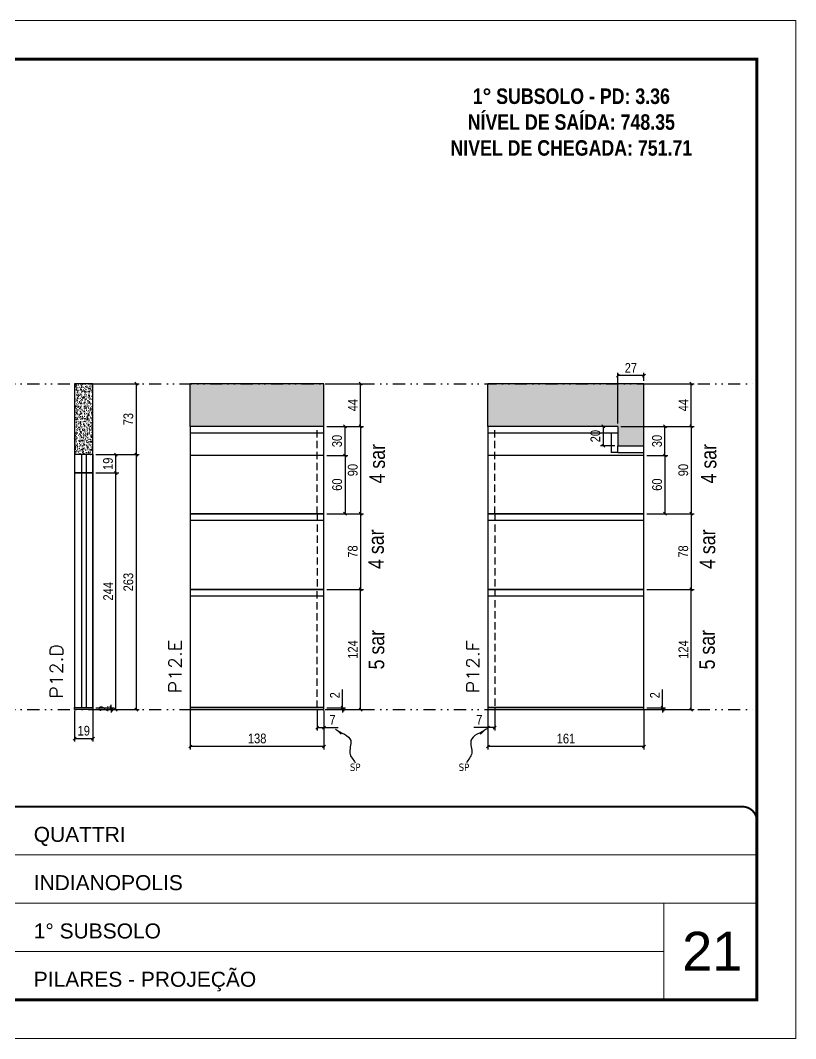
# Model space of a CAD drawing. Header units: millimetres. Extents: x 1945 to 8225, y 304 to 15137.
# Drawn here: x 2630 to 3430, y 8344 to 9394 of the extents above; entities that cross this region are included whole.
import ezdxf

# ---------------------------------------------------------------- set-up
doc = ezdxf.new("R2010")
doc.units = ezdxf.units.MM
for name, pattern in [('CONTINUO', [0]), ('DASHED', [0.75, 0.5, -0.25]), ('DIVIDE2', [0.625, 0.25, -0.125, 0, -0.125, 0, -0.125]), ('HIDDEN', [0.375, 0.25, -0.125])]:
    doc.linetypes.add(name, pattern=pattern)
for name, color, linetype, lineweight in [('CARIMBO', 255, 'Continuous', 9), ('Folhas', 255, 'Continuous', 9), ('SARRAFO DE PRESSAO', 251, 'DASHED', 9), ('Texto Seção', 7, 'Continuous', 15)]:
    doc.layers.add(name, color=color, linetype=linetype, lineweight=lineweight)
for name, color, linetype in [('COTA', 241, 'Continuous'), ('NOMENCLATURA', 7, 'Continuous'), ('Nível', 160, 'Continuous'), ('Painéis', 200, 'Continuous'), ('SARR_2.2x7', 40, 'Continuous'), ('texto', 7, 'Continuous')]:
    doc.layers.add(name, color=color, linetype=linetype)
doc.styles.add('ARIAL', font='arial.ttf')
doc.styles.add('ARIAL_NARROW', font='ARIALN.TTF', dxfattribs={"height": 0.2})
doc.styles.add('COTA TECNICA', font='techl___.ttf', dxfattribs={"height": 10})
doc.styles.add('COTA TECNICA-50', font='techl___.ttf', dxfattribs={"height": 10})
doc.styles.add('REGUA-120', font='ROMANS.shx', dxfattribs={"height": 15})
doc.styles.add('ROMANC', font='techb___.ttf', dxfattribs={"height": 2.5})
doc.styles.get("Standard").update_dxf_attribs({"font": 'arial.ttf'})
doc.dimstyles.new('COTA PAINEL-50', dxfattribs={"dimtxt": 10, "dimasz": 3, "dimexe": 3, "dimexo": 3, "dimgap": 3, "dimtad": 1, "dimdec": 1, "dimzin": 12, "dimdsep": 46, "dimtxsty": 'COTA TECNICA-50', "dimblk1": 'OBLIQUE', "dimblk2": 'OBLIQUE', "dimsah": 1, "dimcen": 0.9, "dimclrd": 4, "dimclre": 4, "dimclrt": 240, "dimadec": 1, "dimazin": 3, "dimtfac": 1, "dimtdec": 1, "dimtmove": 0, "dimatfit": 3, "dimfxl": 1, "dimtolj": 1, "dimtzin": 12, "dimarcsym": 0})
doc.dimstyles.new('PAINEL', dxfattribs={"dimtxt": 10, "dimasz": 3, "dimexe": 3, "dimexo": 3, "dimgap": 3, "dimtad": 1, "dimdec": 1, "dimzin": 12, "dimdsep": 46, "dimtxsty": 'COTA TECNICA', "dimblk1": 'OBLIQUE', "dimblk2": 'OBLIQUE', "dimsah": 1, "dimcen": 0.9, "dimclrd": 4, "dimclre": 4, "dimclrt": 240, "dimadec": 1, "dimazin": 3, "dimtfac": 1, "dimtdec": 1, "dimtmove": 0, "dimatfit": 3, "dimfxl": 1, "dimtolj": 1, "dimtzin": 12, "dimarcsym": 0})
doc.dimstyles.get("Standard").update_dxf_attribs({"dimtxt": 0.18, "dimasz": 0.18, "dimexe": 0.18, "dimexo": 0.0625, "dimgap": 0.09, "dimtad": 0, "dimtih": 1, "dimtoh": 1, "dimdec": 4, "dimzin": 0, "dimdsep": 46, "dimtxsty": 'Standard', "dimcen": 0.09, "dimadec": 0, "dimazin": 0, "dimtfac": 1, "dimtdec": 4, "dimtofl": 0, "dimtmove": 0, "dimatfit": 3, "dimfxl": 1, "dimtolj": 1, "dimtzin": 0, "dimarcsym": 0})

# ---------------------------------------------------------------- blocks, each defined once
blk = doc.blocks.new('9999999999')
at = {"color": 30, "linetype": 'CONTINUO'}
for p, q in [((98564.6, 34379.6), (99584, 34379.6)), ((98564.6, 34329.8), (99488, 34329.8)), ((99584, 34329.8), (99488, 34329.8)), ((99488, 34329.8), (99488, 34230.2)), ((98564.6, 34280), (99488, 34280))]:
    blk.add_line(p, q, dxfattribs=at)
at = {"color": 30, "linetype": 'CONTINUO', "const_width": 2}
blk.add_lwpolyline([(99584, 34230.2), (99584, 34414.4, 0.414214), (99569, 34429.4), (98229, 34429.4, 0.414214), (98214, 34414.4), (98214, 34245.2, 0.414214), (98229, 34230.2), (99584, 34230.2)], format="xyb", dxfattribs=at)
at = {"layer": 'Folhas'}
blk.add_lwpolyline([(98139, 34190.2), (99624, 34190.2), (99624, 35240.2), (98139, 35240.2)], close=True, dxfattribs=at)
at = {"layer": 'Folhas', "color": 30, "const_width": 3}
blk.add_lwpolyline([(98214, 34230.2), (99584, 34230.2), (99584, 35200.2), (98214, 35200.2)], close=True, dxfattribs=at)
at = {"color": 7, "linetype": 'Continuous', "ltscale": 5, "style": 'ARIAL'}
for s, height, p in [('QUATTRI', 15.48, (98837.7, 34393.1)), ('INDIANOPOLIS', 15.483, (98837.7, 34343.3)), ('1° SUBSOLO', 15.48, (98837.7, 34293.5)), ('PILARES - PROJEÇÃO', 15.483, (98837.7, 34243.7))]:
    blk.add_text(s, height=height, dxfattribs=at).set_placement(p)
blk = doc.blocks.new('_Oblique')
at = {"color": 0, "linetype": 'ByBlock', "lineweight": -2}
blk.add_line((-0.5, -0.5), (0.5, 0.5), dxfattribs=at)
blk = doc.blocks.new('*D882')
at = {"layer": 'COTA', "color": 4, "lineweight": -2, "transparency": 16777216}
for p, q in [((2805.1, 8682.5), (2805.1, 8642.5)), ((2943.1, 8682.5), (2943.1, 8642.5)), ((2943.1, 8645.5), (2805.1, 8645.5))]:
    blk.add_line(p, q, dxfattribs=at)
at = {"layer": 'Defpoints', "color": 0, "transparency": 16777216}
for p in [(2805.1, 8685.5), (2943.1, 8685.5), (2805.1, 8645.5)]:
    blk.add_point(p, dxfattribs=at)
at = {"layer": 'COTA', "color": 4, "lineweight": -2, "transparency": 16777216, "xscale": 3, "yscale": 3, "zscale": 3, "rotation": 180}
blk.add_blockref('_Oblique', (2805.1, 8645.5), dxfattribs=at)
at = {"layer": 'COTA', "color": 4, "lineweight": -2, "transparency": 16777216, "xscale": 3, "yscale": 3, "zscale": 3}
blk.add_blockref('_Oblique', (2943.1, 8645.5), dxfattribs=at)
at = {"layer": 'COTA', "color": 240, "transparency": 16777216, "insert": (2874.1, 8653.7), "char_height": 10, "attachment_point": 5, "style": 'COTA TECNICA'}
blk.add_mtext('\\A1;138', dxfattribs=at)
blk = doc.blocks.new('*D883')
at = {"layer": 'COTA', "color": 4, "lineweight": -2, "transparency": 16777216}
for p, q in [((2936.1, 8682.5), (2936.1, 8662)), ((2943.1, 8680.5), (2943.1, 8662)), ((2936.1, 8665), (2943.1, 8665)), ((2943.1, 8665), (2957.8, 8665))]:
    blk.add_line(p, q, dxfattribs=at)
at = {"layer": 'Defpoints', "color": 0, "transparency": 16777216}
for p in [(2936.1, 8685.5), (2943.1, 8683.5), (2943.1, 8665)]:
    blk.add_point(p, dxfattribs=at)
at = {"layer": 'COTA', "color": 4, "lineweight": -2, "transparency": 16777216, "xscale": 3, "yscale": 3, "zscale": 3, "rotation": 180}
blk.add_blockref('_Oblique', (2936.1, 8665), dxfattribs=at)
at = {"layer": 'COTA', "color": 4, "lineweight": -2, "transparency": 16777216, "xscale": 3, "yscale": 3, "zscale": 3}
blk.add_blockref('_Oblique', (2943.1, 8665), dxfattribs=at)
at = {"layer": 'COTA', "color": 240, "transparency": 16777216, "insert": (2951.9, 8673.1), "char_height": 10, "attachment_point": 5, "style": 'COTA TECNICA-50'}
blk.add_mtext('\\A1;7', dxfattribs=at)
blk = doc.blocks.new('*D884')
at = {"layer": 'COTA', "color": 4, "lineweight": -2, "transparency": 16777216}
for p, q in [((2962.3, 8685.5), (2962.3, 8704.3)), ((2946.1, 8685.5), (2965.3, 8685.5)), ((2946.1, 8683.5), (2965.3, 8683.5)), ((2962.3, 8683.5), (2962.3, 8685.5)), ((2962.3, 8683.5), (2962.3, 8680.5))]:
    blk.add_line(p, q, dxfattribs=at)
at = {"layer": 'Defpoints', "color": 0, "transparency": 16777216}
for p in [(2943.1, 8685.5), (2943.1, 8683.5), (2962.3, 8683.5)]:
    blk.add_point(p, dxfattribs=at)
at = {"layer": 'COTA', "color": 4, "lineweight": -2, "transparency": 16777216, "xscale": 3, "yscale": 3, "zscale": 3}
for p, rotation in [((2962.3, 8685.5), 270), ((2962.3, 8683.5), 90)]:
    blk.add_blockref('_Oblique', p, dxfattribs=dict(at, rotation=rotation))
at = {"layer": 'COTA', "color": 240, "transparency": 16777216, "insert": (2954.3, 8698.3), "char_height": 10, "attachment_point": 5, "rotation": 90, "style": 'COTA TECNICA-50'}
blk.add_mtext('\\A1;2', dxfattribs=at)
blk = doc.blocks.new('*D886')
at = {"layer": 'COTA', "color": 4, "lineweight": -2, "transparency": 16777216}
for p, q in [((2946.1, 9019.5), (2983.9, 9019.5)), ((2980.9, 8975.5), (2980.9, 9019.5)), ((2946.1, 8975.5), (2983.9, 8975.5))]:
    blk.add_line(p, q, dxfattribs=at)
at = {"layer": 'Defpoints', "color": 0, "transparency": 16777216}
for p in [(2943.1, 9019.5), (2980.9, 9019.5), (2943.1, 8975.5)]:
    blk.add_point(p, dxfattribs=at)
at = {"layer": 'COTA', "color": 4, "lineweight": -2, "transparency": 16777216, "xscale": 3, "yscale": 3, "zscale": 3}
for p, rotation in [((2980.9, 9019.5), 90), ((2980.9, 8975.5), 270)]:
    blk.add_blockref('_Oblique', p, dxfattribs=dict(at, rotation=rotation))
at = {"layer": 'COTA', "color": 240, "transparency": 16777216, "insert": (2972.8, 8997.5), "char_height": 10, "attachment_point": 5, "rotation": 90, "style": 'COTA TECNICA'}
blk.add_mtext('\\A1;44', dxfattribs=at)
blk = doc.blocks.new('*D887')
at = {"layer": 'COTA', "color": 4, "lineweight": -2, "transparency": 16777216}
for p, q in [((2946.1, 8807.5), (2983.9, 8807.5)), ((2980.9, 8683.5), (2980.9, 8807.5)), ((2946.1, 8683.5), (2983.9, 8683.5))]:
    blk.add_line(p, q, dxfattribs=at)
at = {"layer": 'Defpoints', "color": 0, "transparency": 16777216}
for p in [(2943.1, 8807.5), (2980.9, 8807.5), (2943.1, 8683.5)]:
    blk.add_point(p, dxfattribs=at)
at = {"layer": 'COTA', "color": 4, "lineweight": -2, "transparency": 16777216, "xscale": 3, "yscale": 3, "zscale": 3}
for p, rotation in [((2980.9, 8807.5), 90), ((2980.9, 8683.5), 270)]:
    blk.add_blockref('_Oblique', p, dxfattribs=dict(at, rotation=rotation))
at = {"layer": 'COTA', "color": 240, "transparency": 16777216, "insert": (2972.8, 8745.5), "char_height": 10, "attachment_point": 5, "rotation": 90, "style": 'COTA TECNICA'}
blk.add_mtext('\\A1;124', dxfattribs=at)
blk = doc.blocks.new('*D888')
at = {"layer": 'COTA', "color": 4, "lineweight": -2, "transparency": 16777216}
for p, q in [((2946.1, 8945.5), (2967.8, 8945.5)), ((2964.8, 8945.5), (2964.8, 8885.5)), ((2946.1, 8885.5), (2967.8, 8885.5))]:
    blk.add_line(p, q, dxfattribs=at)
at = {"layer": 'Defpoints', "color": 0, "transparency": 16777216}
for p in [(2943.1, 8945.5), (2943.1, 8885.5), (2964.8, 8885.5)]:
    blk.add_point(p, dxfattribs=at)
at = {"layer": 'COTA', "color": 4, "lineweight": -2, "transparency": 16777216, "xscale": 3, "yscale": 3, "zscale": 3}
for p, rotation in [((2964.8, 8945.5), 90), ((2964.8, 8885.5), 270)]:
    blk.add_blockref('_Oblique', p, dxfattribs=dict(at, rotation=rotation))
at = {"layer": 'COTA', "color": 240, "transparency": 16777216, "insert": (2956.7, 8915.5), "char_height": 10, "attachment_point": 5, "rotation": 90, "style": 'COTA TECNICA'}
blk.add_mtext('\\A1;60', dxfattribs=at)
blk = doc.blocks.new('*D1610')
at = {"layer": 'COTA', "color": 4, "lineweight": -2, "transparency": 16777216}
for p, q in [((2946.1, 8975.5), (2967.8, 8975.5)), ((2964.8, 8945.5), (2964.8, 8975.5)), ((2946.1, 8945.5), (2967.8, 8945.5))]:
    blk.add_line(p, q, dxfattribs=at)
at = {"layer": 'Defpoints', "color": 0, "transparency": 16777216}
for p in [(2943.1, 8975.5), (2964.8, 8975.5), (2943.1, 8945.5)]:
    blk.add_point(p, dxfattribs=at)
at = {"layer": 'COTA', "color": 4, "lineweight": -2, "transparency": 16777216, "xscale": 3, "yscale": 3, "zscale": 3}
for p, rotation in [((2964.8, 8975.5), 90), ((2964.8, 8945.5), 270)]:
    blk.add_blockref('_Oblique', p, dxfattribs=dict(at, rotation=rotation))
at = {"layer": 'COTA', "color": 240, "transparency": 16777216, "insert": (2956.6, 8960.5), "char_height": 10, "attachment_point": 5, "rotation": 90, "style": 'COTA TECNICA'}
blk.add_mtext('\\A1;30', dxfattribs=at)
blk = doc.blocks.new('*D889')
at = {"layer": 'COTA', "color": 4, "lineweight": -2, "transparency": 16777216}
for p, q in [((3112.3, 8682.5), (3112.3, 8642.5)), ((3273.3, 8682.5), (3273.3, 8642.5)), ((3273.3, 8645.5), (3112.3, 8645.5))]:
    blk.add_line(p, q, dxfattribs=at)
at = {"layer": 'Defpoints', "color": 0, "transparency": 16777216}
for p in [(3112.3, 8685.5), (3273.3, 8685.5), (3112.3, 8645.5)]:
    blk.add_point(p, dxfattribs=at)
at = {"layer": 'COTA', "color": 4, "lineweight": -2, "transparency": 16777216, "xscale": 3, "yscale": 3, "zscale": 3, "rotation": 180}
blk.add_blockref('_Oblique', (3112.3, 8645.5), dxfattribs=at)
at = {"layer": 'COTA', "color": 4, "lineweight": -2, "transparency": 16777216, "xscale": 3, "yscale": 3, "zscale": 3}
blk.add_blockref('_Oblique', (3273.3, 8645.5), dxfattribs=at)
at = {"layer": 'COTA', "color": 240, "transparency": 16777216, "insert": (3192.8, 8653.6), "char_height": 10, "attachment_point": 5, "style": 'COTA TECNICA'}
blk.add_mtext('\\A1;161', dxfattribs=at)
blk = doc.blocks.new('*D890')
at = {"layer": 'COTA', "color": 4, "lineweight": -2, "transparency": 16777216}
for p, q in [((3119.3, 8684.5), (3119.3, 8662)), ((3112.3, 8680.5), (3112.3, 8662)), ((3112.3, 8665), (3097.6, 8665)), ((3119.3, 8665), (3112.3, 8665))]:
    blk.add_line(p, q, dxfattribs=at)
at = {"layer": 'Defpoints', "color": 0, "transparency": 16777216}
for p in [(3112.3, 8683.5), (3119.3, 8687.5), (3112.3, 8665)]:
    blk.add_point(p, dxfattribs=at)
at = {"layer": 'COTA', "color": 4, "lineweight": -2, "transparency": 16777216, "xscale": 3, "yscale": 3, "zscale": 3, "rotation": 180}
blk.add_blockref('_Oblique', (3112.3, 8665), dxfattribs=at)
at = {"layer": 'COTA', "color": 4, "lineweight": -2, "transparency": 16777216, "xscale": 3, "yscale": 3, "zscale": 3}
blk.add_blockref('_Oblique', (3119.3, 8665), dxfattribs=at)
at = {"layer": 'COTA', "color": 240, "transparency": 16777216, "insert": (3103.4, 8673.1), "char_height": 10, "attachment_point": 5, "style": 'COTA TECNICA-50'}
blk.add_mtext('\\A1;7', dxfattribs=at)
blk = doc.blocks.new('*D891')
at = {"layer": 'COTA', "color": 4, "lineweight": -2, "transparency": 16777216}
for p, q in [((3292.6, 8685.5), (3292.6, 8704.3)), ((3276.3, 8685.5), (3295.6, 8685.5)), ((3276.3, 8683.5), (3295.6, 8683.5)), ((3292.6, 8683.5), (3292.6, 8685.5)), ((3292.6, 8683.5), (3292.6, 8680.5))]:
    blk.add_line(p, q, dxfattribs=at)
at = {"layer": 'Defpoints', "color": 0, "transparency": 16777216}
for p in [(3273.3, 8685.5), (3273.3, 8683.5), (3292.6, 8683.5)]:
    blk.add_point(p, dxfattribs=at)
at = {"layer": 'COTA', "color": 4, "lineweight": -2, "transparency": 16777216, "xscale": 3, "yscale": 3, "zscale": 3}
for p, rotation in [((3292.6, 8685.5), 270), ((3292.6, 8683.5), 90)]:
    blk.add_blockref('_Oblique', p, dxfattribs=dict(at, rotation=rotation))
at = {"layer": 'COTA', "color": 240, "transparency": 16777216, "insert": (3284.6, 8698.3), "char_height": 10, "attachment_point": 5, "rotation": 90, "style": 'COTA TECNICA-50'}
blk.add_mtext('\\A1;2', dxfattribs=at)
blk = doc.blocks.new('*D892')
at = {"layer": 'COTA', "color": 4, "lineweight": -2, "transparency": 16777216}
for p, q in [((3276.3, 9019.5), (3325, 9019.5)), ((3322, 8975.5), (3322, 9019.5)), ((3249.3, 8975.5), (3325, 8975.5))]:
    blk.add_line(p, q, dxfattribs=at)
at = {"layer": 'Defpoints', "color": 0, "transparency": 16777216}
for p in [(3273.3, 9019.5), (3322, 9019.5), (3246.3, 8975.5)]:
    blk.add_point(p, dxfattribs=at)
at = {"layer": 'COTA', "color": 4, "lineweight": -2, "transparency": 16777216, "xscale": 3, "yscale": 3, "zscale": 3}
for p, rotation in [((3322, 9019.5), 90), ((3322, 8975.5), 270)]:
    blk.add_blockref('_Oblique', p, dxfattribs=dict(at, rotation=rotation))
at = {"layer": 'COTA', "color": 240, "transparency": 16777216, "insert": (3314, 8997.5), "char_height": 10, "attachment_point": 5, "rotation": 90, "style": 'COTA TECNICA'}
blk.add_mtext('\\A1;44', dxfattribs=at)
blk = doc.blocks.new('*D893')
at = {"layer": 'COTA', "color": 4, "lineweight": -2, "transparency": 16777216}
for p, q in [((3276.3, 8807.5), (3325, 8807.5)), ((3322, 8683.5), (3322, 8807.5)), ((3276.3, 8683.5), (3325, 8683.5))]:
    blk.add_line(p, q, dxfattribs=at)
at = {"layer": 'Defpoints', "color": 0, "transparency": 16777216}
for p in [(3273.3, 8807.5), (3322, 8807.5), (3273.3, 8683.5)]:
    blk.add_point(p, dxfattribs=at)
at = {"layer": 'COTA', "color": 4, "lineweight": -2, "transparency": 16777216, "xscale": 3, "yscale": 3, "zscale": 3}
for p, rotation in [((3322, 8807.5), 90), ((3322, 8683.5), 270)]:
    blk.add_blockref('_Oblique', p, dxfattribs=dict(at, rotation=rotation))
at = {"layer": 'COTA', "color": 240, "transparency": 16777216, "insert": (3314, 8745.5), "char_height": 10, "attachment_point": 5, "rotation": 90, "style": 'COTA TECNICA'}
blk.add_mtext('\\A1;124', dxfattribs=at)
blk = doc.blocks.new('*D894')
at = {"layer": 'COTA', "color": 4, "lineweight": -2, "transparency": 16777216}
for p, q in [((3246.3, 8978.5), (3246.3, 9030.9)), ((3273.3, 9022.5), (3273.3, 9030.9)), ((3273.3, 9027.9), (3246.3, 9027.9))]:
    blk.add_line(p, q, dxfattribs=at)
at = {"layer": 'Defpoints', "color": 0, "transparency": 16777216}
for p in [(3246.3, 9027.9), (3273.3, 9019.5), (3246.3, 8975.5)]:
    blk.add_point(p, dxfattribs=at)
at = {"layer": 'COTA', "color": 4, "lineweight": -2, "transparency": 16777216, "xscale": 3, "yscale": 3, "zscale": 3, "rotation": 180}
blk.add_blockref('_Oblique', (3246.3, 9027.9), dxfattribs=at)
at = {"layer": 'COTA', "color": 4, "lineweight": -2, "transparency": 16777216, "xscale": 3, "yscale": 3, "zscale": 3}
blk.add_blockref('_Oblique', (3273.3, 9027.9), dxfattribs=at)
at = {"layer": 'COTA', "color": 240, "transparency": 16777216, "insert": (3259.8, 9035.9), "char_height": 10, "attachment_point": 5, "style": 'COTA TECNICA'}
blk.add_mtext('\\A1;27', dxfattribs=at)
blk = doc.blocks.new('*D895')
at = {"layer": 'COTA', "color": 4, "lineweight": -2, "transparency": 16777216}
for p, q in [((3243.3, 8975.5), (3228.3, 8975.5)), ((3231.3, 8975.5), (3231.3, 8955.5)), ((3243.3, 8955.5), (3228.3, 8955.5))]:
    blk.add_line(p, q, dxfattribs=at)
at = {"layer": 'Defpoints', "color": 0, "transparency": 16777216}
for p in [(3246.3, 8975.5), (3231.3, 8955.5), (3246.3, 8955.5)]:
    blk.add_point(p, dxfattribs=at)
at = {"layer": 'COTA', "color": 4, "lineweight": -2, "transparency": 16777216, "xscale": 3, "yscale": 3, "zscale": 3}
for p, rotation in [((3231.3, 8975.5), 90), ((3231.3, 8955.5), 270)]:
    blk.add_blockref('_Oblique', p, dxfattribs=dict(at, rotation=rotation))
at = {"layer": 'COTA', "color": 240, "transparency": 16777216, "insert": (3223.2, 8965.5), "char_height": 10, "attachment_point": 5, "rotation": 90, "style": 'COTA TECNICA'}
blk.add_mtext('\\A1;20', dxfattribs=at)
blk = doc.blocks.new('*D900')
at = {"layer": 'COTA', "color": 4, "lineweight": -2, "transparency": 16777216}
for p, q in [((2685.7, 8682.5), (2685.7, 8650.6)), ((2704.7, 8682.5), (2704.7, 8650.6)), ((2685.7, 8653.6), (2704.7, 8653.6))]:
    blk.add_line(p, q, dxfattribs=at)
at = {"layer": 'Defpoints', "color": 0, "transparency": 16777216}
for p in [(2685.7, 8685.5), (2704.7, 8685.5), (2704.7, 8653.6)]:
    blk.add_point(p, dxfattribs=at)
at = {"layer": 'COTA', "color": 4, "lineweight": -2, "transparency": 16777216, "xscale": 3, "yscale": 3, "zscale": 3, "rotation": 180}
blk.add_blockref('_Oblique', (2685.7, 8653.6), dxfattribs=at)
at = {"layer": 'COTA', "color": 4, "lineweight": -2, "transparency": 16777216, "xscale": 3, "yscale": 3, "zscale": 3}
blk.add_blockref('_Oblique', (2704.7, 8653.6), dxfattribs=at)
at = {"layer": 'COTA', "color": 240, "transparency": 16777216, "insert": (2695.2, 8661.7), "char_height": 10, "attachment_point": 5, "style": 'COTA TECNICA'}
blk.add_mtext('\\A1;19', dxfattribs=at)
blk = doc.blocks.new('*D901')
at = {"layer": 'COTA', "color": 4, "lineweight": -2, "transparency": 16777216}
for p, q in [((2707.7, 8685.5), (2726.6, 8685.5)), ((2707.7, 8683.5), (2726.6, 8683.5)), ((2723.6, 8685.5), (2723.6, 8688.5)), ((2723.6, 8683.5), (2723.6, 8685.5)), ((2723.6, 8683.5), (2723.6, 8680.5))]:
    blk.add_line(p, q, dxfattribs=at)
at = {"layer": 'Defpoints', "color": 0, "transparency": 16777216}
for p in [(2704.7, 8685.5), (2704.7, 8683.5), (2723.6, 8685.5)]:
    blk.add_point(p, dxfattribs=at)
at = {"layer": 'COTA', "color": 4, "lineweight": -2, "transparency": 16777216, "xscale": 3, "yscale": 3, "zscale": 3}
for p, rotation in [((2723.6, 8685.5), 270), ((2723.6, 8683.5), 90)]:
    blk.add_blockref('_Oblique', p, dxfattribs=dict(at, rotation=rotation))
at = {"layer": 'COTA', "color": 240, "transparency": 16777216, "insert": (2715.6, 8684.5), "char_height": 10, "attachment_point": 5, "rotation": 90, "style": 'COTA TECNICA-50'}
blk.add_mtext('\\A1;2', dxfattribs=at)
blk = doc.blocks.new('*D902')
at = {"layer": 'COTA', "color": 4, "linetype": 'ByBlock', "lineweight": -2, "transparency": 16777216}
for p, q in [((2707.7, 8946.5), (2731.3, 8946.5)), ((2728.3, 8927.5), (2728.3, 8946.5)), ((2707.7, 8927.5), (2731.3, 8927.5))]:
    blk.add_line(p, q, dxfattribs=at)
at = {"layer": 'Defpoints', "color": 0, "linetype": 'ByBlock', "transparency": 16777216}
for p in [(2704.7, 8946.5), (2728.3, 8946.5), (2704.7, 8927.5)]:
    blk.add_point(p, dxfattribs=at)
at = {"layer": 'COTA', "color": 4, "linetype": 'ByBlock', "lineweight": -2, "transparency": 16777216, "xscale": 3, "yscale": 3, "zscale": 3}
for p, rotation in [((2728.3, 8946.5), 90), ((2728.3, 8927.5), 270)]:
    blk.add_blockref('_Oblique', p, dxfattribs=dict(at, rotation=rotation))
at = {"layer": 'COTA', "color": 240, "linetype": 'ByBlock', "transparency": 16777216, "insert": (2720.2, 8937), "char_height": 10, "attachment_point": 5, "rotation": 90, "style": 'COTA TECNICA'}
blk.add_mtext('\\A1;19', dxfattribs=at)
blk = doc.blocks.new('*D903')
at = {"layer": 'COTA', "color": 4, "lineweight": -2, "transparency": 16777216}
for p, q in [((2707.7, 8927.5), (2731.3, 8927.5)), ((2728.3, 8683.5), (2728.3, 8927.5)), ((2707.7, 8683.5), (2731.3, 8683.5))]:
    blk.add_line(p, q, dxfattribs=at)
at = {"layer": 'Defpoints', "color": 0, "transparency": 16777216}
for p in [(2704.7, 8927.5), (2728.3, 8927.5), (2704.7, 8683.5)]:
    blk.add_point(p, dxfattribs=at)
at = {"layer": 'COTA', "color": 4, "lineweight": -2, "transparency": 16777216, "xscale": 3, "yscale": 3, "zscale": 3}
for p, rotation in [((2728.3, 8927.5), 90), ((2728.3, 8683.5), 270)]:
    blk.add_blockref('_Oblique', p, dxfattribs=dict(at, rotation=rotation))
at = {"layer": 'COTA', "color": 240, "transparency": 16777216, "insert": (2720.3, 8805.5), "char_height": 10, "attachment_point": 5, "rotation": 90, "style": 'COTA TECNICA'}
blk.add_mtext('\\A1;244', dxfattribs=at)
blk = doc.blocks.new('*D935')
at = {"layer": 'COTA', "color": 4, "lineweight": -2, "transparency": 16777216}
for p, q in [((2707.7, 9019.5), (2752.4, 9019.5)), ((2749.4, 9019.5), (2749.4, 8946.5)), ((2707.7, 8946.5), (2752.4, 8946.5))]:
    blk.add_line(p, q, dxfattribs=at)
at = {"layer": 'Defpoints', "color": 0, "transparency": 16777216}
for p in [(2704.7, 9019.5), (2704.7, 8946.5), (2749.4, 8946.5)]:
    blk.add_point(p, dxfattribs=at)
at = {"layer": 'COTA', "color": 4, "lineweight": -2, "transparency": 16777216, "xscale": 3, "yscale": 3, "zscale": 3}
for p, rotation in [((2749.4, 9019.5), 90), ((2749.4, 8946.5), 270)]:
    blk.add_blockref('_Oblique', p, dxfattribs=dict(at, rotation=rotation))
at = {"layer": 'COTA', "color": 240, "transparency": 16777216, "insert": (2741.2, 8983), "char_height": 10, "attachment_point": 5, "rotation": 90, "style": 'COTA TECNICA'}
blk.add_mtext('\\A1;73', dxfattribs=at)
blk = doc.blocks.new('*D1617')
at = {"layer": 'COTA', "color": 4, "lineweight": -2, "transparency": 16777216}
for p, q in [((2707.7, 8946.5), (2752.4, 8946.5)), ((2749.4, 8946.5), (2749.4, 8683.5)), ((2707.7, 8683.5), (2752.4, 8683.5))]:
    blk.add_line(p, q, dxfattribs=at)
at = {"layer": 'Defpoints', "color": 0, "transparency": 16777216}
for p in [(2704.7, 8946.5), (2704.7, 8683.5), (2749.4, 8683.5)]:
    blk.add_point(p, dxfattribs=at)
at = {"layer": 'COTA', "color": 4, "lineweight": -2, "transparency": 16777216, "xscale": 3, "yscale": 3, "zscale": 3}
for p, rotation in [((2749.4, 8946.5), 90), ((2749.4, 8683.5), 270)]:
    blk.add_blockref('_Oblique', p, dxfattribs=dict(at, rotation=rotation))
at = {"layer": 'COTA', "color": 240, "transparency": 16777216, "insert": (2741.2, 8815), "char_height": 10, "attachment_point": 5, "rotation": 90, "style": 'COTA TECNICA'}
blk.add_mtext('\\A1;263', dxfattribs=at)
blk = doc.blocks.new('*D1522')
at = {"layer": 'Defpoints', "color": 0, "transparency": 16777216}
for p in [(2943.1, 8885.5), (2943.1, 8807.5), (2980.9, 8807.5)]:
    blk.add_point(p, dxfattribs=at)
at = {"layer": 'Painéis', "color": 4, "lineweight": -2, "transparency": 16777216}
for p, q in [((2946.1, 8885.5), (2983.9, 8885.5)), ((2980.9, 8885.5), (2980.9, 8807.5)), ((2946.1, 8807.5), (2983.9, 8807.5))]:
    blk.add_line(p, q, dxfattribs=at)
at = {"layer": 'Painéis', "color": 4, "lineweight": -2, "transparency": 16777216, "xscale": 3, "yscale": 3, "zscale": 3}
for p, rotation in [((2980.9, 8885.5), 90), ((2980.9, 8807.5), 270)]:
    blk.add_blockref('_Oblique', p, dxfattribs=dict(at, rotation=rotation))
at = {"layer": 'Painéis', "color": 240, "transparency": 16777216, "insert": (2972.8, 8846.5), "char_height": 10, "attachment_point": 5, "rotation": 90, "style": 'COTA TECNICA'}
blk.add_mtext('\\A1;78', dxfattribs=at)
blk = doc.blocks.new('*D1523')
at = {"layer": 'Defpoints', "color": 0, "transparency": 16777216}
for p in [(2943.1, 8975.5), (2943.1, 8885.5), (2980.9, 8885.5)]:
    blk.add_point(p, dxfattribs=at)
at = {"layer": 'Painéis', "color": 4, "lineweight": -2, "transparency": 16777216}
for p, q in [((2946.1, 8975.5), (2983.9, 8975.5)), ((2980.9, 8975.5), (2980.9, 8885.5)), ((2946.1, 8885.5), (2983.9, 8885.5))]:
    blk.add_line(p, q, dxfattribs=at)
at = {"layer": 'Painéis', "color": 4, "lineweight": -2, "transparency": 16777216, "xscale": 3, "yscale": 3, "zscale": 3}
for p, rotation in [((2980.9, 8975.5), 90), ((2980.9, 8885.5), 270)]:
    blk.add_blockref('_Oblique', p, dxfattribs=dict(at, rotation=rotation))
at = {"layer": 'Painéis', "color": 240, "transparency": 16777216, "insert": (2972.8, 8930.5), "char_height": 10, "attachment_point": 5, "rotation": 90, "style": 'COTA TECNICA'}
blk.add_mtext('\\A1;90', dxfattribs=at)
blk = doc.blocks.new('*D774')
at = {"layer": 'COTA', "color": 4, "lineweight": -2, "transparency": 16777216}
for p, q in [((3276.3, 8945.5), (3298, 8945.5)), ((3295, 8945.5), (3295, 8885.5)), ((3276.3, 8885.5), (3298, 8885.5))]:
    blk.add_line(p, q, dxfattribs=at)
at = {"layer": 'Defpoints', "color": 0, "transparency": 16777216}
for p in [(3273.3, 8945.5), (3273.3, 8885.5), (3295, 8885.5)]:
    blk.add_point(p, dxfattribs=at)
at = {"layer": 'COTA', "color": 4, "lineweight": -2, "transparency": 16777216, "xscale": 3, "yscale": 3, "zscale": 3}
for p, rotation in [((3295, 8945.5), 90), ((3295, 8885.5), 270)]:
    blk.add_blockref('_Oblique', p, dxfattribs=dict(at, rotation=rotation))
at = {"layer": 'COTA', "color": 240, "transparency": 16777216, "insert": (3286.9, 8915.5), "char_height": 10, "attachment_point": 5, "rotation": 90, "style": 'COTA TECNICA'}
blk.add_mtext('\\A1;60', dxfattribs=at)
blk = doc.blocks.new('*D775')
at = {"layer": 'Defpoints', "color": 0, "transparency": 16777216}
for p in [(3273.3, 8885.5), (3273.3, 8807.5), (3322, 8807.5)]:
    blk.add_point(p, dxfattribs=at)
at = {"layer": 'Painéis', "color": 4, "lineweight": -2, "transparency": 16777216}
for p, q in [((3276.3, 8885.5), (3325, 8885.5)), ((3322, 8885.5), (3322, 8807.5)), ((3276.3, 8807.5), (3325, 8807.5))]:
    blk.add_line(p, q, dxfattribs=at)
at = {"layer": 'Painéis', "color": 4, "lineweight": -2, "transparency": 16777216, "xscale": 3, "yscale": 3, "zscale": 3}
for p, rotation in [((3322, 8885.5), 90), ((3322, 8807.5), 270)]:
    blk.add_blockref('_Oblique', p, dxfattribs=dict(at, rotation=rotation))
at = {"layer": 'Painéis', "color": 240, "transparency": 16777216, "insert": (3313.9, 8846.5), "char_height": 10, "attachment_point": 5, "rotation": 90, "style": 'COTA TECNICA'}
blk.add_mtext('\\A1;78', dxfattribs=at)
blk = doc.blocks.new('*D776')
at = {"layer": 'Defpoints', "color": 0, "transparency": 16777216}
for p in [(3273.3, 8975.5), (3273.3, 8885.5), (3322, 8885.5)]:
    blk.add_point(p, dxfattribs=at)
at = {"layer": 'Painéis', "color": 4, "lineweight": -2, "transparency": 16777216}
for p, q in [((3276.3, 8975.5), (3325, 8975.5)), ((3322, 8975.5), (3322, 8885.5)), ((3276.3, 8885.5), (3325, 8885.5))]:
    blk.add_line(p, q, dxfattribs=at)
at = {"layer": 'Painéis', "color": 4, "lineweight": -2, "transparency": 16777216, "xscale": 3, "yscale": 3, "zscale": 3}
for p, rotation in [((3322, 8975.5), 90), ((3322, 8885.5), 270)]:
    blk.add_blockref('_Oblique', p, dxfattribs=dict(at, rotation=rotation))
at = {"layer": 'Painéis', "color": 240, "transparency": 16777216, "insert": (3313.9, 8930.5), "char_height": 10, "attachment_point": 5, "rotation": 90, "style": 'COTA TECNICA'}
blk.add_mtext('\\A1;90', dxfattribs=at)
blk = doc.blocks.new('*D1524')
at = {"layer": 'Defpoints', "color": 0, "transparency": 16777216}
for p in [(3246.3, 8975.5), (3295, 8975.5), (3273.3, 8945.5)]:
    blk.add_point(p, dxfattribs=at)
at = {"layer": 'Painéis', "color": 4, "lineweight": -2, "transparency": 16777216}
for p, q in [((3249.3, 8975.5), (3298, 8975.5)), ((3295, 8945.5), (3295, 8975.5)), ((3276.3, 8945.5), (3298, 8945.5))]:
    blk.add_line(p, q, dxfattribs=at)
at = {"layer": 'Painéis', "color": 4, "lineweight": -2, "transparency": 16777216, "xscale": 3, "yscale": 3, "zscale": 3}
for p, rotation in [((3295, 8975.5), 90), ((3295, 8945.5), 270)]:
    blk.add_blockref('_Oblique', p, dxfattribs=dict(at, rotation=rotation))
at = {"layer": 'Painéis', "color": 240, "transparency": 16777216, "insert": (3286.8, 8960.5), "char_height": 10, "attachment_point": 5, "rotation": 90, "style": 'COTA TECNICA'}
blk.add_mtext('\\A1;30', dxfattribs=at)

msp = doc.modelspace()

# ---------------------------------------------------------------- hatches: boundary and pattern name
at = {"layer": 'COTA', "linetype": 'ByBlock'}
h = msp.add_hatch(dxfattribs=at)
h.set_pattern_fill('AR-CONC', color=256, scale=0.03)
h.set_pattern_definition([(50, (-14474.023, 3521.0815), (5.4655401, -0.4781726), [0.5715, -6.2865]), (355, (-14474.023, 3521.0815), (-1.0573026, 5.7317054), [0.4572, -5.0292175]), (100.451445, (-14473.5675, 3521.0417), (4.4082374, 5.2535326), [0.4857003, -5.3427073]), (46.1842, (-14474.023, 3522.6055), (8.1323712, -1.2612698), [0.85725, -9.42975]), (96.63556, (-14473.345, 3522.5004), (7.122124, 7.4227837), [0.7285507, -8.0140682]), (351.18415, (-14474.023, 3522.6055), (7.122124, 7.4227837), [0.685799, -7.543792]), (21, (-14473.261, 3522.2245), (4.5484317, -3.067956), [0.5715, -6.2865]), (326, (-14473.261, 3522.2245), (1.8540609, 5.525639), [0.4572, -5.0292]), (71.451445, (-14472.882, 3521.969), (6.4024926, 2.457683), [0.4857003, -5.3426981]), (37.5, (-14474.023, 3521.0815), (0.0926581, 2.53665117), [0, -4.96824, 0, -5.1054, 0, -5.04825]), (7.5, (-14474.023, 3521.0815), (2.00458988, 3.00541724), [0, -2.91084, 0, -4.85394, 0, -1.92405]), (327.5, (-14475.7223, 3521.0815), (4.06771786, -0.17186232), [0, -1.905, 0, -5.9436, 0, -7.8867]), (317.5, (-14476.4843, 3521.0815), (4.44387544, 0.7627947), [0, -2.4765, 0, -3.94716, 0, -5.6007])])
h.paths.add_polyline_path([(2685.7, 8946.52), (2704.7, 8946.52), (2704.7, 9019.52), (2685.7, 9019.52)])
h = msp.add_hatch(dxfattribs=at)
h.set_pattern_fill('AR-CONC', color=256, scale=0.03)
h.set_pattern_definition([(50, (-13826.699, 3610.0815), (5.4655401, -0.4781726), [0.5715, -6.2865]), (355, (-13826.699, 3610.0815), (-1.0573026, 5.7317054), [0.4572, -5.0292175]), (100.451445, (-13826.2434, 3610.0417), (4.4082374, 5.2535326), [0.4857003, -5.3427073]), (46.1842, (-13826.699, 3611.6055), (8.1323712, -1.2612698), [0.85725, -9.42975]), (96.63556, (-13826.021, 3611.5004), (7.122124, 7.4227837), [0.7285507, -8.0140682]), (351.18415, (-13826.699, 3611.6055), (7.122124, 7.4227837), [0.685799, -7.543792]), (21, (-13825.937, 3611.2245), (4.5484317, -3.067956), [0.5715, -6.2865]), (326, (-13825.937, 3611.2245), (1.8540609, 5.525639), [0.4572, -5.0292]), (71.451445, (-13825.558, 3610.969), (6.4024926, 2.457683), [0.4857003, -5.3426981]), (37.5, (-13826.6988, 3610.0815), (0.0926581, 2.53665117), [0, -4.96824, 0, -5.1054, 0, -5.04825]), (7.5, (-13826.6988, 3610.0815), (2.00458988, 3.00541724), [0, -2.91084, 0, -4.85394, 0, -1.92405]), (327.5, (-13828.398, 3610.0815), (4.06771786, -0.17186232), [0, -1.905, 0, -5.9436, 0, -7.8867]), (317.5, (-13829.16, 3610.0815), (4.44387544, 0.7627947), [0, -2.4765, 0, -3.94716, 0, -5.6007])])
h.paths.add_polyline_path([(2943.06, 8975.52), (2943.06, 9019.52), (2805.06, 9019.52), (2805.06, 8975.52)])
h = msp.add_hatch(dxfattribs=at)
h.set_pattern_fill('AR-CONC', color=256, scale=0.03)
h.set_pattern_definition([(50, (-13519.453, 3610.0815), (5.4655401, -0.4781726), [0.5715, -6.2865]), (355, (-13519.453, 3610.0815), (-1.0573026, 5.7317054), [0.4572, -5.0292175]), (100.451445, (-13518.9976, 3610.0417), (4.4082374, 5.2535326), [0.4857003, -5.3427073]), (46.1842, (-13519.453, 3611.6055), (8.1323712, -1.2612698), [0.85725, -9.42975]), (96.63556, (-13518.7754, 3611.5004), (7.122124, 7.4227837), [0.7285507, -8.0140682]), (351.18415, (-13519.453, 3611.6055), (7.122124, 7.4227837), [0.685799, -7.543792]), (21, (-13518.691, 3611.2245), (4.5484317, -3.067956), [0.5715, -6.2865]), (326, (-13518.691, 3611.2245), (1.8540609, 5.525639), [0.4572, -5.0292]), (71.451445, (-13518.312, 3610.969), (6.4024926, 2.457683), [0.4857003, -5.3426981]), (37.5, (-13519.4531, 3610.0815), (0.0926581, 2.53665117), [0, -4.96824, 0, -5.1054, 0, -5.04825]), (7.5, (-13519.453, 3610.0815), (2.00458988, 3.00541724), [0, -2.91084, 0, -4.85394, 0, -1.92405]), (327.5, (-13521.1524, 3610.0815), (4.06771786, -0.17186232), [0, -1.905, 0, -5.9436, 0, -7.8867]), (317.5, (-13521.9144, 3610.0815), (4.44387544, 0.7627947), [0, -2.4765, 0, -3.94716, 0, -5.6007])])
h.paths.add_polyline_path([(3246.31, 8975.52), (3246.31, 8955.52), (3273.31, 8955.52), (3273.31, 9019.52), (3112.31, 9019.52), (3112.31, 8975.52)])

# ---------------------------------------------------------------- linework, layer by layer
for p, q in [((2943.06, 9019.52), (2805.06, 9019.52)), ((2805.06, 8975.52), (2805.06, 9019.52)), ((2943.06, 8975.52), (2943.06, 9019.52)), ((3273.31, 9019.52), (3112.31, 9019.52)), ((3112.31, 8975.52), (3112.31, 9019.52)), ((3273.31, 8955.52), (3273.31, 9019.52))]:
    msp.add_line(p, q, dxfattribs=at)
msp.add_lwpolyline([(2704.7, 8946.52), (2704.7, 9019.52), (2685.7, 9019.52), (2685.7, 8946.52)], dxfattribs=at)
at = {"layer": 'Nível', "color": 4, "linetype": 'DIVIDE2', "ltscale": 50}
for p, q in [((2479.65, 9019.52), (3389.86, 9019.52)), ((2479.65, 8683.52), (3389.86, 8683.52))]:
    msp.add_line(p, q, dxfattribs=at)
at = {"layer": 'Painéis'}
for p, q in [((2805.06, 8975.52), (2805.06, 8807.52)), ((2943.06, 8975.52), (2805.06, 8975.52)), ((2943.06, 8807.52), (2943.06, 8975.52)), ((3112.31, 8975.52), (3112.31, 8807.52)), ((3246.31, 8975.52), (3112.31, 8975.52)), ((3246.31, 8975.52), (3246.31, 8955.52)), ((2685.7, 8946.52), (2685.7, 8685.52)), ((2704.7, 8946.52), (2685.7, 8946.52)), ((2704.7, 8685.52), (2704.7, 8946.52)), ((2704.7, 8946.52), (2704.7, 8685.52)), ((3246.31, 8955.52), (3273.31, 8955.52)), ((3273.31, 8807.52), (3273.31, 8955.52)), ((2943.06, 8945.52), (2805.06, 8945.52)), ((3273.31, 8945.52), (3112.31, 8945.52)), ((2685.7, 8927.52), (2704.7, 8927.52)), ((2704.7, 8927.52), (2685.7, 8927.52)), ((2805.06, 8885.52), (2943.06, 8885.52)), ((2943.06, 8885.52), (2805.06, 8885.52)), ((3112.31, 8885.52), (3273.31, 8885.52)), ((3273.31, 8885.52), (3112.31, 8885.52)), ((2805.06, 8807.52), (2805.06, 8683.52)), ((2805.06, 8807.52), (2943.06, 8807.52)), ((2943.06, 8807.52), (2805.06, 8807.52)), ((2943.06, 8683.52), (2943.06, 8807.52)), ((3112.31, 8807.52), (3112.31, 8683.52)), ((3112.31, 8807.52), (3273.31, 8807.52)), ((3273.31, 8807.52), (3112.31, 8807.52)), ((3273.31, 8683.52), (3273.31, 8807.52)), ((2685.7, 8685.52), (2704.7, 8685.52)), ((2805.06, 8685.52), (2943.06, 8685.52)), ((3112.31, 8685.52), (3273.31, 8685.52))]:
    msp.add_line(p, q, dxfattribs=at)
for points in [[(2685.7, 8685.52), (2704.7, 8685.52), (2704.7, 8683.52), (2685.7, 8683.52)], [(2943.06, 8685.52), (2805.06, 8685.52), (2805.06, 8683.52), (2943.06, 8683.52)], [(3273.31, 8685.52), (3112.31, 8685.52), (3112.31, 8683.52), (3273.31, 8683.52)]]:
    msp.add_lwpolyline(points, close=True, dxfattribs=at)
at = {"layer": 'SARR_2.2x7'}
for p, q in [((2943.06, 8968.52), (2805.06, 8968.52)), ((3246.31, 8968.52), (3112.31, 8968.52)), ((3239.31, 8968.52), (3239.31, 8948.52)), ((2692.7, 8946.52), (2692.7, 8685.52)), ((2697.7, 8946.52), (2697.7, 8685.52)), ((3246.31, 8948.52), (3239.31, 8948.52)), ((3246.31, 8948.52), (3246.31, 8955.52)), ((3246.31, 8948.52), (3273.31, 8948.52)), ((2692.7, 8927.52), (2692.7, 8927.52)), ((2692.7, 8927.52), (2692.7, 8927.52)), ((2697.7, 8927.52), (2697.7, 8927.52)), ((2697.7, 8927.52), (2697.7, 8927.52)), ((2943.06, 8878.52), (2805.06, 8878.52)), ((3273.31, 8878.52), (3112.31, 8878.52)), ((2943.06, 8800.52), (2805.06, 8800.52)), ((3273.31, 8800.52), (3112.31, 8800.52))]:
    msp.add_line(p, q, dxfattribs=at)
at = {"layer": 'SARR_2.2x7', "linetype": 'HIDDEN', "ltscale": 30}
for p, q in [((2936.06, 8885.52), (2936.06, 8975.52)), ((3119.31, 8885.52), (3119.31, 8975.52)), ((2936.06, 8885.52), (2936.06, 8807.52)), ((3119.31, 8885.52), (3119.31, 8807.52)), ((2936.06, 8685.52), (2936.06, 8807.52)), ((3119.31, 8807.52), (3119.31, 8685.52)), ((2812.06, 8685.52), (2812.06, 8685.52)), ((2936.06, 8685.52), (2936.06, 8685.52)), ((3119.31, 8687.52), (3119.31, 8687.52)), ((3266.31, 8685.52), (3266.31, 8685.52))]:
    msp.add_line(p, q, dxfattribs=at)

# ---------------------------------------------------------------- block references
at = {"layer": 'SARRAFO DE PRESSAO', "color": 6, "linetype": 'ByBlock'}
msp.add_blockref('9999999999', (-96194.12, -25845.97), dxfattribs=at)

# ---------------------------------------------------------------- texts
at = {"layer": 'CARIMBO', "style": 'ARIAL'}
msp.add_text('21', height=40, dxfattribs=at).set_placement((3312.72, 8414.38))
at = {"layer": 'NOMENCLATURA', "style": 'ARIAL_NARROW'}
for s, p in [('4 sar', (3006, 8916.67)), ('4 sar', (3348.03, 8916.67)), ('4 sar', (3004.81, 8828.52)), ('4 sar', (3346.84, 8828.52)), ('5 sar', (3005.31, 8724.97)), ('5 sar', (3346.43, 8724.97))]:
    msp.add_text(s, height=16, rotation=90, dxfattribs=at).set_placement(p)
at = {"layer": 'NOMENCLATURA', "color": 2, "insert": (3198.35, 9324.03), "char_height": 16, "attachment_point": 2, "style": 'ROMANC'}
msp.add_mtext_dynamic_manual_height_columns('1° SUBSOLO - PD: 3.36\\PNÍVEL DE SAÍDA: 748.35\\PNIVEL DE CHEGADA: 751.71', width=449.0761, gutter_width=1, heights=[0], dxfattribs=at)
at = {"layer": 'texto', "color": 0, "char_height": 7.5, "attachment_point": 5}
for insert in [(2975.31, 8624.03), (3087.53, 8624.03)]:
    msp.add_mtext('{\\fTahoma|b0|i0|c0|p34;\\C4;SP}', dxfattribs=dict(at, insert=insert))
at = {"layer": 'Texto Seção', "style": 'REGUA-120', "width": 1.1}
for s, p in [('P12.D', (2673.46, 8694.81)), ('P12.E', (2796.12, 8700.35)), ('P12.F', (3103.37, 8700.35))]:
    msp.add_text(s, height=13, rotation=90, dxfattribs=at).set_placement(p)

# ---------------------------------------------------------------- dimensions: what is measured, and where the dimension line sits
at = {"layer": 'COTA'}
for base, p1, p2, dimstyle, picture, middle in [((3246.31, 9027.88), (3273.31, 9019.52), (3246.31, 8975.52), 'PAINEL', '*D894', (3259.81, 9035.95)), ((2943.06, 8665.01), (2936.06, 8685.52), (2943.06, 8683.52), 'COTA PAINEL-50', '*D883', (2951.93, 8673.08))]:
    dim = msp.add_linear_dim(base=base, p1=p1, p2=p2, dimstyle=dimstyle, dxfattribs=at)
    dim.commit()
    dim.dimension.update_dxf_attribs({"geometry": picture, "text_midpoint": middle})
for base, p1, p2, angle, dimstyle, picture, middle in [((2749.39, 8946.52), (2704.7, 9019.52), (2704.7, 8946.52), 90, 'PAINEL', '*D935', (2741.17, 8983.02)), ((2980.9, 9019.52), (2943.06, 8975.52), (2943.06, 9019.52), 90, 'PAINEL', '*D886', (2972.83, 8997.52)), ((3322.03, 9019.52), (3246.31, 8975.52), (3273.31, 9019.52), 90, 'PAINEL', '*D892', (3313.96, 8997.52)), ((2964.79, 8975.52), (2943.06, 8945.52), (2943.06, 8975.52), 90, 'PAINEL', '*D1610', (2956.58, 8960.52)), ((2749.39, 8683.52), (2704.7, 8946.52), (2704.7, 8683.52), 90, 'PAINEL', '*D1617', (2741.17, 8815.02)), ((2964.79, 8885.52), (2943.06, 8945.52), (2943.06, 8885.52), 90, 'PAINEL', '*D888', (2956.69, 8915.52)), ((3295.04, 8885.52), (3273.31, 8945.52), (3273.31, 8885.52), 90, 'PAINEL', '*D774', (3286.94, 8915.52)), ((2728.33, 8927.52), (2704.7, 8683.52), (2704.7, 8927.52), 90, 'PAINEL', '*D903', (2720.26, 8805.52)), ((2980.9, 8807.52), (2943.06, 8683.52), (2943.06, 8807.52), 90, 'PAINEL', '*D887', (2972.83, 8745.52)), ((3322.03, 8807.52), (3273.31, 8683.52), (3273.31, 8807.52), 90, 'PAINEL', '*D893', (3313.96, 8745.52)), ((3112.31, 8665.01), (3119.31, 8687.52), (3112.31, 8683.52), 180, 'COTA PAINEL-50', '*D890', (3103.44, 8673.08))]:
    dim = msp.add_linear_dim(base=base, p1=p1, p2=p2, angle=angle, dimstyle=dimstyle, dxfattribs=at)
    dim.commit()
    dim.dimension.update_dxf_attribs({"geometry": picture, "text_midpoint": middle})
for base, p1, p2, dimstyle, picture, middle in [((3231.29, 8955.52), (3246.31, 8975.52), (3246.31, 8955.52), 'PAINEL', '*D895', (3231.29, 8965.52)), ((2962.32, 8683.52), (2943.06, 8685.52), (2943.06, 8683.52), 'COTA PAINEL-50', '*D884', (2962.32, 8698.26)), ((3292.57, 8683.52), (3273.31, 8685.52), (3273.31, 8683.52), 'COTA PAINEL-50', '*D891', (3292.57, 8698.26)), ((2723.61, 8685.52), (2704.7, 8683.52), (2704.7, 8685.52), 'COTA PAINEL-50', '*D901', (2723.61, 8684.52))]:
    dim = msp.add_linear_dim(base=base, p1=p1, p2=p2, angle=90, dimstyle=dimstyle, dxfattribs=at)
    dim.commit()
    dim.dimension.update_dxf_attribs({"geometry": picture, "text_midpoint": middle, "dimtype": 160})
at = {"layer": 'COTA', "linetype": 'ByBlock'}
dim = msp.add_linear_dim(base=(2728.33, 8946.52), p1=(2704.7, 8927.52), p2=(2704.7, 8946.52), angle=90, dimstyle='PAINEL', dxfattribs=at)
dim.commit()
dim.dimension.update_dxf_attribs({"geometry": '*D902', "text_midpoint": (2720.25, 8937.02)})
at = {"layer": 'COTA'}
dim = msp.add_linear_dim(base=(2704.7, 8653.62), p1=(2685.7, 8685.52), p2=(2704.7, 8685.52), dimstyle='PAINEL', override={"dimarcsym": 2}, dxfattribs=at)
dim.commit()
dim.dimension.update_dxf_attribs({"geometry": '*D900', "text_midpoint": (2695.2, 8661.71)})
for base, p1, p2, picture, middle in [((2805.06, 8645.49), (2943.06, 8685.52), (2805.06, 8685.52), '*D882', (2874.06, 8653.73)), ((3112.31, 8645.49), (3273.31, 8685.52), (3112.31, 8685.52), '*D889', (3192.81, 8653.59))]:
    dim = msp.add_linear_dim(base=base, p1=p1, p2=p2, angle=180, dimstyle='PAINEL', override={"dimarcsym": 2}, dxfattribs=at)
    dim.commit()
    dim.dimension.update_dxf_attribs({"geometry": picture, "text_midpoint": middle})
at = {"layer": 'Painéis'}
for base, p1, p2, picture, middle in [((2980.9, 8885.52), (2943.06, 8975.52), (2943.06, 8885.52), '*D1523', (2972.77, 8930.52)), ((3295.04, 8975.52), (3273.31, 8945.52), (3246.31, 8975.52), '*D1524', (3286.82, 8960.52)), ((3322.03, 8885.52), (3273.31, 8975.52), (3273.31, 8885.52), '*D776', (3313.9, 8930.52)), ((2980.9, 8807.52), (2943.06, 8885.52), (2943.06, 8807.52), '*D1522', (2972.81, 8846.52)), ((3322.03, 8807.52), (3273.31, 8885.52), (3273.31, 8807.52), '*D775', (3313.94, 8846.52))]:
    dim = msp.add_linear_dim(base=base, p1=p1, p2=p2, angle=90, dimstyle='PAINEL', dxfattribs=at)
    dim.commit()
    dim.dimension.update_dxf_attribs({"geometry": picture, "text_midpoint": middle})

# ---------------------------------------------------------------- leaders
at = {"layer": 'COTA', "path_type": 1}
for points in [[(2954.89, 8663.34), (2970.68, 8651.5), (2969.75, 8638.49), (2975.31, 8628.71)], [(3110.48, 8663.34), (3094.7, 8651.5), (3095.62, 8638.49), (3090.07, 8628.71)]]:
    msp.add_leader(points, dimstyle='Standard', override={"dimasz": 8}, dxfattribs=at)

doc.saveas('drawing.dxf')
